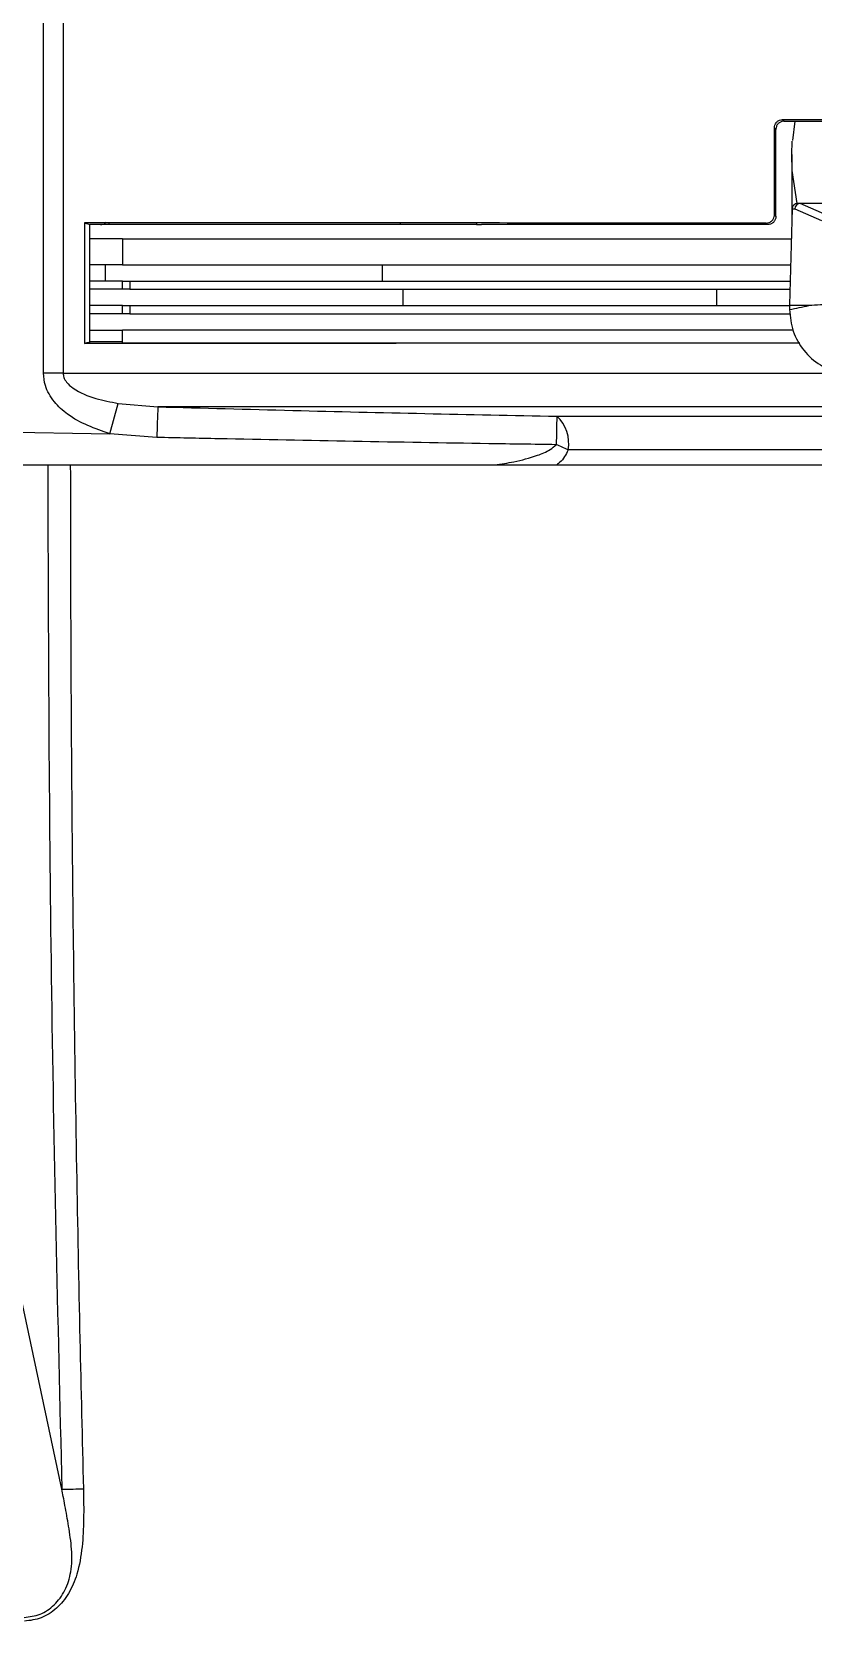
# Model space of a CAD drawing. Extents: x 11 to 120, y 2 to 94.
# Drawn here: x 53.17 to 54.605, y 9.499 to 12.417 of the extents above; entities that cross this region are included whole.
import ezdxf

# ---------------------------------------------------------------- set-up
doc = ezdxf.new("R2010")
doc.units = 0
doc.header["$MEASUREMENT"] = 0
doc.layers.add('OBJECT', color=7, linetype='CONTINUOUS')

msp = doc.modelspace()

# ---------------------------------------------------------------- linework, layer by layer
at = {"layer": 'OBJECT'}
for p, q in [((53.1914, 11.7908), (53.1914, 12.6375)), ((53.2275, 12.6375), (53.2275, 11.7908)), ((54.5337, 12.0813), (54.5337, 12.2411)), ((54.5365, 12.2383), (54.5337, 12.2411)), ((54.5365, 12.2385), (54.5365, 12.2383)), ((54.5365, 12.0785), (54.5365, 12.2383)), ((54.5515, 12.2534), (54.5515, 12.2534)), ((54.5713, 12.2534), (54.5671, 12.2178)), ((54.5655, 12.1921), (54.5662, 12.2168)), ((54.5655, 12.1921), (54.5655, 12.0673)), ((54.5662, 12.0923), (54.5615, 11.9161)), ((54.5662, 12.0926), (54.571, 12.0926)), ((54.571, 12.0926), (54.62, 12.071)), ((54.581, 12.1021), (54.5762, 12.1021)), ((54.63, 12.0805), (54.5809, 12.1021)), ((54.6959, 12.1021), (54.581, 12.1021)), ((53.2669, 12.0668), (53.2669, 11.845)), ((53.276, 12.0634), (53.2776, 12.0634)), ((53.276, 12.0634), (53.276, 11.8484)), ((53.2965, 12.0634), (53.2776, 12.0634)), ((53.2965, 12.0635), (53.2965, 12.0635)), ((53.3115, 12.0634), (53.2965, 12.0634)), ((53.3116, 12.0667), (53.3115, 12.0634)), ((53.8386, 12.0634), (53.3115, 12.0634)), ((53.8465, 12.0634), (53.8386, 12.0634)), ((53.8465, 12.0664), (53.8465, 12.0634)), ((53.9865, 12.0634), (53.8465, 12.0634)), ((53.9865, 12.0664), (53.9865, 12.0634)), ((53.9865, 12.0634), (53.9962, 12.0634)), ((54.4465, 12.0634), (53.9962, 12.0634)), ((54.4465, 12.0662), (54.4465, 12.0634)), ((54.4615, 12.0634), (54.4465, 12.0634)), ((54.5215, 12.0634), (54.5215, 12.0634)), ((54.5337, 12.0813), (54.5365, 12.0785)), ((54.5365, 12.0785), (54.5365, 12.0783)), ((53.3365, 12.0375), (53.276, 12.0375)), ((53.3365, 12.0375), (54.5659, 12.0375)), ((53.3365, 12.0375), (53.3365, 11.9895)), ((53.3365, 11.9895), (53.276, 11.9895)), ((53.305, 11.9895), (53.305, 11.9595)), ((53.3365, 11.9895), (54.5646, 11.9895)), ((53.8133, 11.9895), (53.8133, 11.9595)), ((53.3365, 11.9595), (53.276, 11.9595)), ((53.3365, 11.9446), (53.276, 11.9446)), ((53.3365, 11.9446), (53.3365, 11.9595)), ((53.3365, 11.9595), (53.3502, 11.9595)), ((53.3502, 11.9446), (53.3365, 11.9446)), ((53.3502, 11.9595), (53.3502, 11.9446)), ((53.3502, 11.9595), (54.5639, 11.9595)), ((53.3502, 11.9446), (54.5635, 11.9446)), ((53.8516, 11.9446), (53.8516, 11.9146)), ((54.4273, 11.9446), (54.4273, 11.9146)), ((53.3365, 11.9146), (53.276, 11.9146)), ((53.3365, 11.8997), (53.3365, 11.9146)), ((53.3365, 11.9146), (53.3502, 11.9146)), ((53.3502, 11.9146), (53.3502, 11.8997)), ((53.3502, 11.9146), (54.5627, 11.9146)), ((54.5969, 11.9146), (54.5615, 11.9146)), ((54.5615, 11.913), (54.5615, 11.9078)), ((53.3365, 11.8997), (53.276, 11.8997)), ((53.3502, 11.8997), (53.3365, 11.8997)), ((53.3502, 11.8997), (54.5623, 11.8997)), ((53.276, 11.8697), (53.3365, 11.8697)), ((53.3365, 11.8457), (53.3365, 11.8697)), ((54.568, 11.8697), (53.3365, 11.8697)), ((53.3365, 11.8484), (53.2776, 11.8484)), ((54.5805, 11.8457), (53.3365, 11.8457)), ((53.2275, 11.7908), (53.1914, 11.7908)), ((53.2275, 11.7908), (54.6546, 11.7908)), ((53.3136, 11.6793), (53.3287, 11.7351)), ((53.3287, 11.7351), (53.4015, 11.7289)), ((55.097, 11.7289), (53.4015, 11.7289)), ((54.1341, 11.7115), (56.2389, 11.7115)), ((52.988, 11.6845), (53.3136, 11.6793)), ((53.3999, 11.6725), (53.3136, 11.6793)), ((55.0446, 11.6496), (54.1549, 11.6496)), ((53.0316, 11.6225), (53.1993, 11.6225)), ((53.2409, 11.6225), (54.9812, 11.6225)), ((53.2253, 9.7413), (53.0122, 10.7425))]:
    msp.add_line(p, q, dxfattribs=at)
at = {"layer": 'OBJECT', "flags": 128}
for points in [[(54.5487, 12.2562), (54.5495, 12.2554), (54.5515, 12.2534)], [(54.5753, 12.102), (54.5666, 12.1625), (54.5655, 12.1921)], [(53.2669, 12.0668), (53.2765, 12.0637), (53.2776, 12.0634)], [(54.5215, 12.0634), (54.5207, 12.0642), (54.5187, 12.0662)], [(53.2669, 11.845), (53.2721, 11.8467), (53.2776, 11.8484)]]:
    msp.add_lwpolyline(points, dxfattribs=at)
at = {"layer": 'OBJECT'}
for centre, radius, start, end in [((54.5762, 12.0921), 0.01, 90, 177), ((54.5762, 12.0921), 0.01, 177, 178.5), ((54.6815, 11.913), 0.12, 178.5, 179.2499), ((54.6815, 11.913), 0.12, 179.2499, 180), ((54.6815, 11.9078), 0.12, 180, 180.1914), ((70.281, 11.2058), 16.8876, 178.22492, 178.41631), ((66.7674, 11.4345), 12.6363, 178.74403, 178.98063), ((54.0899, 11.6622), 0.0662, 349.0221, 48.1642), ((53.9775, 11.281), 0.4091, 64.3024, 67.6558)]:
    msp.add_arc(centre, radius, start, end, dxfattribs=at)
for centre, major_axis, ratio, start_param, end_param in [((54.5809, 12.0921), (0.00206, 0.00979), 0.992047, 0.21202, 1.724102), ((54.6042, 12.0921), (0.0253, -0.0094), 0.138337, 2.783892, 2.790246), ((54.0681, 13.9771), (2.3412, 0), 0.904333, 4.924724, 4.940236)]:
    msp.add_ellipse(centre, major_axis=major_axis, ratio=ratio, start_param=start_param, end_param=end_param, dxfattribs=at)
for points, knots in [([(54.5337, 12.2411), (54.5339, 12.2428), (54.5342, 12.2462), (54.5367, 12.2506), (54.5405, 12.254), (54.5447, 12.2559), (54.5475, 12.2561), (54.5487, 12.2562)], [0, 0, 0, 0, 0.210781, 0.421491, 0.634056, 0.849646, 1, 1, 1, 1]), ([(54.5515, 12.2534), (54.5504, 12.2533), (54.5477, 12.2532), (54.5435, 12.2514), (54.5396, 12.248), (54.537, 12.2435), (54.5367, 12.2402), (54.5365, 12.2385)], [0, 0, 0, 0, 0.139019, 0.354778, 0.570512, 0.785205, 1, 1, 1, 1]), ([(54.5487, 12.2562), (54.6395, 12.2562), (54.8218, 12.2562), (55.1296, 12.2561), (55.466, 12.2562), (55.706, 12.2562), (55.8243, 12.2562)], [0, 0, 0, 0, 0.215255, 0.431981, 0.720155, 1, 1, 1, 1]), ([(54.5515, 12.2534), (54.6423, 12.2534), (54.8244, 12.2534), (55.1313, 12.2534), (55.4661, 12.2534), (55.7042, 12.2534), (55.8215, 12.2534)], [0, 0, 0, 0, 0.216142, 0.433859, 0.72104, 1, 1, 1, 1]), ([(53.3116, 12.0667), (53.3086, 12.0667), (53.3026, 12.0667), (53.2938, 12.0668), (53.2839, 12.0668), (53.275, 12.0668), (53.269, 12.0668), (53.2669, 12.0668)], [0, 0, 0, 0, 0.198922, 0.397845, 0.596771, 0.859233, 1, 1, 1, 1]), ([(53.2965, 12.0635), (53.2953, 12.0635), (53.2886, 12.0635), (53.282, 12.0634), (53.2765, 12.0634)], [0, 0, 0, 0, 0.1730775, 1, 1, 1, 1]), ([(53.2965, 12.0635), (53.298, 12.0636), (53.3011, 12.0639), (53.3048, 12.0656), (53.3063, 12.0673), (53.3067, 12.0678)], [0, 0, 0, 0, 0.423356, 0.845334, 1, 1, 1, 1]), ([(53.8465, 12.0664), (53.7995, 12.0664), (53.7053, 12.0665), (53.5244, 12.0666), (53.3962, 12.0667), (53.3116, 12.0667)], [0, 0, 0, 0, 0.25383, 0.507659, 1, 1, 1, 1]), ([(53.9865, 12.0664), (53.9747, 12.0664), (53.9511, 12.0664), (53.9043, 12.0664), (53.8696, 12.0664), (53.8465, 12.0664)], [0, 0, 0, 0, 0.2514926, 0.5029859, 1, 1, 1, 1]), ([(54.4465, 12.0662), (54.4073, 12.0662), (54.3288, 12.0662), (54.1745, 12.0663), (54.0615, 12.0663), (53.9865, 12.0664)], [0, 0, 0, 0, 0.251571, 0.503142, 1, 1, 1, 1]), ([(54.5187, 12.0662), (54.5162, 12.0662), (54.5061, 12.0662), (54.482, 12.0662), (54.4605, 12.0662), (54.4465, 12.0662)], [0, 0, 0, 0, 0.104843, 0.416864, 1, 1, 1, 1]), ([(54.5215, 12.0634), (54.519, 12.0634), (54.509, 12.0634), (54.4889, 12.0634), (54.4715, 12.0634), (54.4615, 12.0634)], [0, 0, 0, 0, 0.125776, 0.500813, 1, 1, 1, 1]), ([(54.5187, 12.0662), (54.5204, 12.0664), (54.5238, 12.0667), (54.5284, 12.0694), (54.5318, 12.0733), (54.5335, 12.0775), (54.5337, 12.0802), (54.5337, 12.0813)], [0, 0, 0, 0, 0.218408, 0.436844, 0.654255, 0.868855, 1, 1, 1, 1]), ([(54.5365, 12.0783), (54.5364, 12.0772), (54.5362, 12.0745), (54.5344, 12.0703), (54.531, 12.0665), (54.5265, 12.0639), (54.5232, 12.0636), (54.5215, 12.0634)], [0, 0, 0, 0, 0.139108, 0.354907, 0.570672, 0.785286, 1, 1, 1, 1]), ([(54.5615, 11.9074), (54.5629, 11.8939), (54.5656, 11.8669), (54.5864, 11.8313), (54.6161, 11.8039), (54.641, 11.7954), (54.6531, 11.7912)], [0, 0, 0, 0, 0.253584, 0.507165, 0.760848, 1, 1, 1, 1]), ([(54.6842, 11.9236), (54.6835, 11.9235), (54.6799, 11.923), (54.6652, 11.9208), (54.6367, 11.9168), (54.6112, 11.9154), (54.5969, 11.9146)], [0, 0, 0, 0, 0.024147, 0.120738, 0.507103, 1, 1, 1, 1]), ([(54.5807, 11.8456), (54.4574, 11.8456), (54.211, 11.8455), (53.8691, 11.8454), (53.5552, 11.8453), (53.3628, 11.8451), (53.269, 11.845), (53.2669, 11.845)], [0, 0, 0, 0, 0.263927, 0.527122, 0.760906, 0.99469, 1, 1, 1, 1]), ([(53.3136, 11.6793), (53.2862, 11.6889), (53.248, 11.7021), (53.2104, 11.7372), (53.194, 11.764), (53.1922, 11.7831), (53.1914, 11.7908)], [0, 0, 0, 0, 0.484963, 0.675898, 0.868393, 1, 1, 1, 1]), ([(53.2275, 11.7908), (53.2279, 11.7881), (53.2285, 11.7821), (53.2349, 11.7719), (53.2534, 11.7562), (53.2865, 11.7433), (53.315, 11.7377), (53.3287, 11.7351)], [0, 0, 0, 0, 0.064308, 0.1443238, 0.2802274, 0.6533153, 1, 1, 1, 1]), ([(53.4015, 11.7289), (53.4842, 11.7266), (53.7283, 11.7198), (53.9725, 11.7148), (54.1341, 11.7115)], [0, 0, 0, 0, 0.3384401, 1, 1, 1, 1]), ([(54.1331, 11.6593), (54.0917, 11.6599), (53.8851, 11.6629), (53.6407, 11.6674), (53.4376, 11.6717), (53.3999, 11.6725)], [0, 0, 0, 0, 0.169099, 0.845499, 1, 1, 1, 1]), ([(54.0205, 11.6225), (54.0321, 11.6241), (54.0585, 11.6277), (54.0923, 11.6373), (54.1193, 11.6473), (54.1294, 11.6561), (54.1331, 11.6593)], [0, 0, 0, 0, 0.293555, 0.667633, 0.881097, 1, 1, 1, 1]), ([(54.1549, 11.6496), (54.1507, 11.6412), (54.1453, 11.6305), (54.1361, 11.6239), (54.1341, 11.6225)], [0, 0, 0, 0, 0.7857473, 1, 1, 1, 1]), ([(53.1993, 11.6225), (53.2004, 11.3089), (53.2026, 10.6817), (53.2177, 10.0548), (53.2253, 9.7413)], [0, 0, 0, 0, 0.499998, 1, 1, 1, 1]), ([(53.1993, 11.6225), (53.2031, 11.6225), (53.2137, 11.6225), (53.2284, 11.6225), (53.2375, 11.6225), (53.2409, 11.6225)], [0, 0, 0, 0, 0.263886, 0.723096, 1, 1, 1, 1]), ([(53.2409, 11.6225), (53.2411, 11.518), (53.2413, 11.309), (53.2434, 10.9955), (53.2469, 10.6693), (53.2518, 10.343), (53.2579, 10.0297), (53.2627, 9.8336), (53.265, 9.742)], [0, 0, 0, 0, 0.166677, 0.333344, 0.500001, 0.687097, 0.853763, 1, 1, 1, 1]), ([(53.1563, 9.506), (53.1661, 9.5072), (53.1858, 9.5096), (53.2122, 9.5275), (53.2324, 9.5546), (53.2439, 9.5908), (53.2441, 9.6316), (53.2382, 9.6722), (53.2324, 9.7044), (53.2281, 9.7269), (53.2262, 9.7368), (53.2253, 9.7412)], [0, 0, 0, 0, 0.1230669, 0.2465847, 0.3690533, 0.4915376, 0.6303108, 0.772463, 0.8994107, 0.9556654, 1, 1, 1, 1]), ([(53.265, 9.742), (53.2653, 9.7234), (53.2659, 9.6879), (53.2634, 9.6351), (53.2555, 9.5881), (53.2392, 9.5491), (53.2163, 9.5214), (53.1881, 9.5029), (53.1672, 9.5003), (53.1567, 9.499)], [0, 0, 0, 0, 0.175155, 0.335953, 0.499736, 0.628068, 0.749936, 0.875048, 1, 1, 1, 1]), ([(53.2253, 9.7412), (53.2324, 9.7414), (53.2466, 9.7418), (53.2589, 9.7419), (53.265, 9.742)], [0, 0, 0, 0, 0.500002, 1, 1, 1, 1])]:
    msp.add_open_spline(points, degree=3, knots=knots, dxfattribs=at)

doc.saveas('drawing.dxf')
